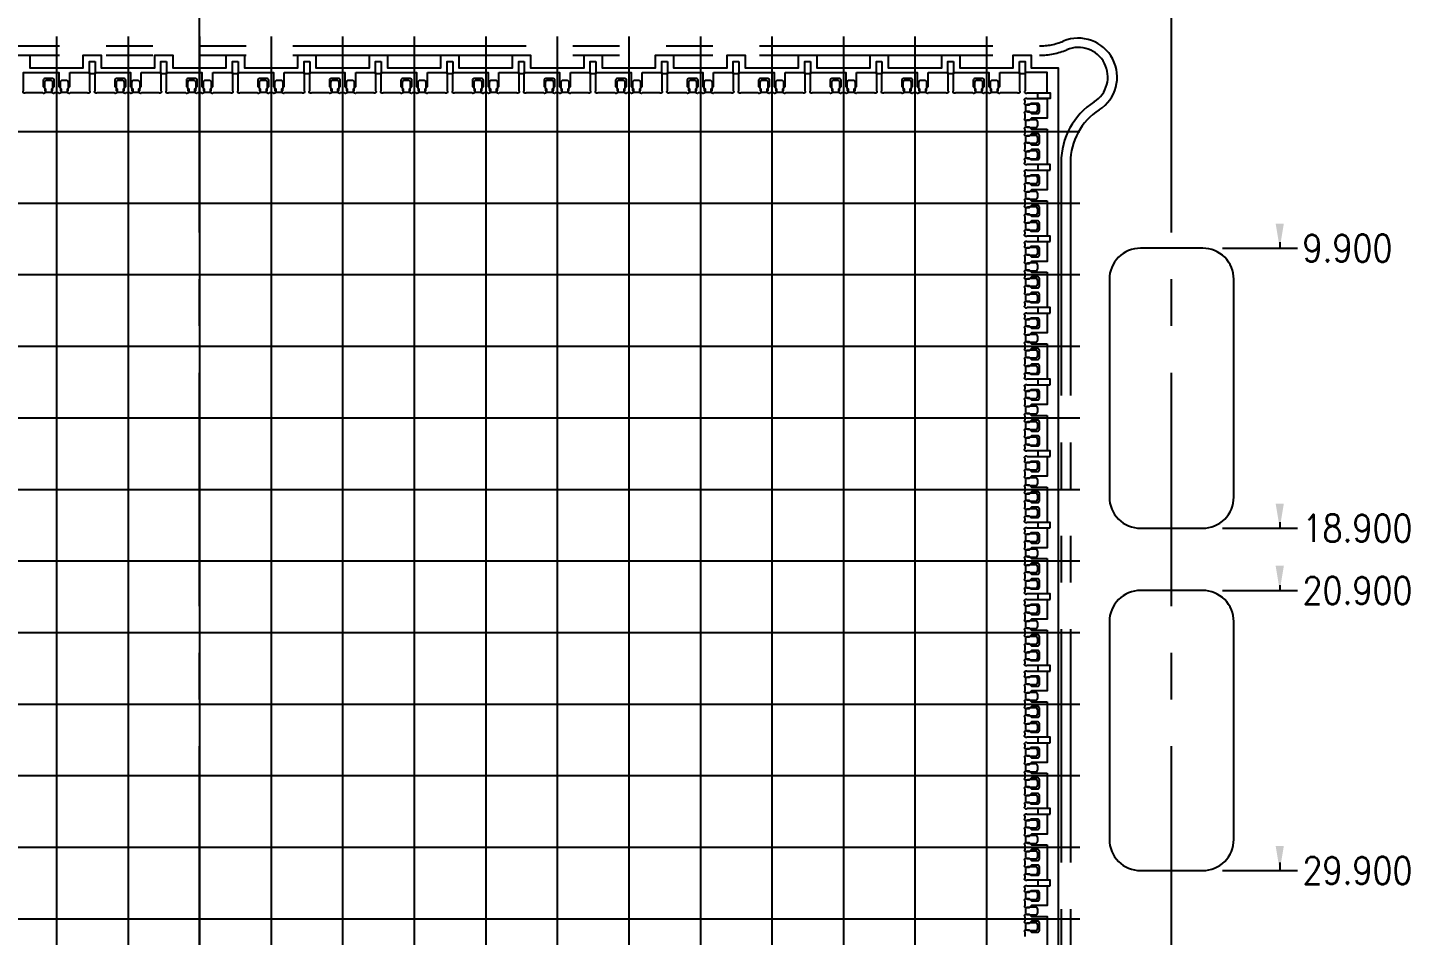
# Model space of a CAD drawing. Header units: millimetres. Extents: x 333 to 425, y 98 to 205.
# Drawn here: x 376.93 to 421.36, y 150.78 to 179.95 of the extents above; entities that cross this region are included whole.
import ezdxf

# ---------------------------------------------------------------- set-up
doc = ezdxf.new("R2010")
doc.units = ezdxf.units.MM
doc.linetypes.add('CENTER', pattern=[12, 7.5, -1.5, 1.5, -1.5])
doc.linetypes.add('PHANTOM', pattern=[15, 7.5, -1.5, 1.5, -1.5, 1.5, -1.5])
doc.layers.add('2', color=7, linetype='Continuous')
doc.layers.add('2D', color=4, linetype='Continuous')
doc.styles.get("Standard").update_dxf_attribs({"font": 'ROMANS', "bigfont": 'EXTFONT2'})

msp = doc.modelspace()

# ---------------------------------------------------------------- linework, layer by layer
at = {"layer": '2', "linetype": 'Continuous'}
for points in [[(377.937, 178.258), (377.937, 178.058), (378.012, 177.983), (378.012, 177.883, -0.671801), (377.926, 177.848), (377.797, 177.848, -0.671801), (377.712, 177.883), (377.712, 177.983), (377.787, 178.058), (377.787, 178.258, 0.414214), (377.737, 178.308), (377.487, 178.308, 0.414214), (377.437, 178.258), (377.437, 178.058), (377.512, 177.983), (377.512, 177.883, -0.671801), (377.426, 177.848), (376.872, 177.848, -1.010051), (376.802, 177.918), (376.802, 178.508), (377.937, 178.508)], [(378.287, 178.508), (378.922, 178.508), (378.922, 177.918, -1.010051), (378.851, 177.848), (378.297, 177.848, -0.671801), (378.212, 177.883), (378.212, 177.983), (378.287, 178.058), (378.287, 178.258)], [(380.237, 178.258), (380.237, 178.058), (380.312, 177.983), (380.312, 177.883, -0.671801), (380.226, 177.848), (380.097, 177.848, -0.671801), (380.012, 177.883), (380.012, 177.983), (380.087, 178.058), (380.087, 178.258, 0.414214), (380.037, 178.308), (379.787, 178.308, 0.414214), (379.737, 178.258), (379.737, 178.058), (379.812, 177.983), (379.812, 177.883, -0.671801), (379.726, 177.848), (379.172, 177.848, -1.010051), (379.102, 177.918), (379.102, 178.508), (380.237, 178.508)], [(380.587, 178.508), (381.222, 178.508), (381.222, 177.918, -1.010051), (381.151, 177.848), (380.597, 177.848, -0.671801), (380.512, 177.883), (380.512, 177.983), (380.587, 178.058), (380.587, 178.258)], [(382.537, 178.258), (382.537, 178.058), (382.612, 177.983), (382.612, 177.883, -0.671801), (382.526, 177.848), (382.397, 177.848, -0.671801), (382.312, 177.883), (382.312, 177.983), (382.387, 178.058), (382.387, 178.258, 0.414214), (382.337, 178.308), (382.087, 178.308, 0.414214), (382.037, 178.258), (382.037, 178.058), (382.112, 177.983), (382.112, 177.883, -0.671801), (382.026, 177.848), (381.472, 177.848, -1.010051), (381.402, 177.918), (381.402, 178.508), (382.537, 178.508)], [(382.887, 178.508), (383.522, 178.508), (383.522, 177.918, -1.010051), (383.451, 177.848), (382.897, 177.848, -0.671801), (382.812, 177.883), (382.812, 177.983), (382.887, 178.058), (382.887, 178.258)], [(384.837, 178.258), (384.837, 178.058), (384.912, 177.983), (384.912, 177.883, -0.671801), (384.826, 177.848), (384.697, 177.848, -0.671801), (384.612, 177.883), (384.612, 177.983), (384.687, 178.058), (384.687, 178.258, 0.414214), (384.637, 178.308), (384.387, 178.308, 0.414214), (384.337, 178.258), (384.337, 178.058), (384.412, 177.983), (384.412, 177.883, -0.671801), (384.326, 177.848), (383.772, 177.848, -1.010051), (383.702, 177.918), (383.702, 178.508), (384.837, 178.508)], [(385.187, 178.508), (385.822, 178.508), (385.822, 177.918, -1.010051), (385.751, 177.848), (385.197, 177.848, -0.671801), (385.112, 177.883), (385.112, 177.983), (385.187, 178.058), (385.187, 178.258)], [(387.137, 178.258), (387.137, 178.058), (387.212, 177.983), (387.212, 177.883, -0.671801), (387.126, 177.848), (386.997, 177.848, -0.671801), (386.912, 177.883), (386.912, 177.983), (386.987, 178.058), (386.987, 178.258, 0.414214), (386.937, 178.308), (386.687, 178.308, 0.414214), (386.637, 178.258), (386.637, 178.058), (386.712, 177.983), (386.712, 177.883, -0.671801), (386.626, 177.848), (386.072, 177.848, -1.010051), (386.002, 177.918), (386.002, 178.508), (387.137, 178.508)], [(387.487, 178.508), (388.122, 178.508), (388.122, 177.918, -1.010051), (388.051, 177.848), (387.497, 177.848, -0.671801), (387.412, 177.883), (387.412, 177.983), (387.487, 178.058), (387.487, 178.258)], [(389.437, 178.258), (389.437, 178.058), (389.512, 177.983), (389.512, 177.883, -0.671801), (389.426, 177.848), (389.297, 177.848, -0.671801), (389.212, 177.883), (389.212, 177.983), (389.287, 178.058), (389.287, 178.258, 0.414214), (389.237, 178.308), (388.987, 178.308, 0.414214), (388.937, 178.258), (388.937, 178.058), (389.012, 177.983), (389.012, 177.883, -0.671801), (388.926, 177.848), (388.372, 177.848, -1.010051), (388.302, 177.918), (388.302, 178.508), (389.437, 178.508)], [(389.787, 178.508), (390.422, 178.508), (390.422, 177.918, -1.010051), (390.351, 177.848), (389.797, 177.848, -0.671801), (389.712, 177.883), (389.712, 177.983), (389.787, 178.058), (389.787, 178.258)], [(391.737, 178.258), (391.737, 178.058), (391.812, 177.983), (391.812, 177.883, -0.671801), (391.726, 177.848), (391.597, 177.848, -0.671801), (391.512, 177.883), (391.512, 177.983), (391.587, 178.058), (391.587, 178.258, 0.414214), (391.537, 178.308), (391.287, 178.308, 0.414214), (391.237, 178.258), (391.237, 178.058), (391.312, 177.983), (391.312, 177.883, -0.671801), (391.226, 177.848), (390.672, 177.848, -1.010051), (390.602, 177.918), (390.602, 178.508), (391.737, 178.508)], [(392.087, 178.508), (392.722, 178.508), (392.722, 177.918, -1.010051), (392.651, 177.848), (392.097, 177.848, -0.671801), (392.012, 177.883), (392.012, 177.983), (392.087, 178.058), (392.087, 178.258)], [(394.037, 178.258), (394.037, 178.058), (394.112, 177.983), (394.112, 177.883, -0.671801), (394.026, 177.848), (393.897, 177.848, -0.671801), (393.812, 177.883), (393.812, 177.983), (393.887, 178.058), (393.887, 178.258, 0.414214), (393.837, 178.308), (393.587, 178.308, 0.414214), (393.537, 178.258), (393.537, 178.058), (393.612, 177.983), (393.612, 177.883, -0.671801), (393.526, 177.848), (392.972, 177.848, -1.010051), (392.902, 177.918), (392.902, 178.508), (394.037, 178.508)], [(394.387, 178.508), (395.022, 178.508), (395.022, 177.918, -1.010051), (394.951, 177.848), (394.397, 177.848, -0.671801), (394.312, 177.883), (394.312, 177.983), (394.387, 178.058), (394.387, 178.258)], [(396.337, 178.258), (396.337, 178.058), (396.412, 177.983), (396.412, 177.883, -0.671801), (396.326, 177.848), (396.197, 177.848, -0.671801), (396.112, 177.883), (396.112, 177.983), (396.187, 178.058), (396.187, 178.258, 0.414214), (396.137, 178.308), (395.887, 178.308, 0.414214), (395.837, 178.258), (395.837, 178.058), (395.912, 177.983), (395.912, 177.883, -0.671801), (395.826, 177.848), (395.272, 177.848, -1.010051), (395.202, 177.918), (395.202, 178.508), (396.337, 178.508)], [(396.687, 178.508), (397.322, 178.508), (397.322, 177.918, -1.010051), (397.251, 177.848), (396.697, 177.848, -0.671801), (396.612, 177.883), (396.612, 177.983), (396.687, 178.058), (396.687, 178.258)], [(398.637, 178.258), (398.637, 178.058), (398.712, 177.983), (398.712, 177.883, -0.671801), (398.626, 177.848), (398.497, 177.848, -0.671801), (398.412, 177.883), (398.412, 177.983), (398.487, 178.058), (398.487, 178.258, 0.414214), (398.437, 178.308), (398.187, 178.308, 0.414214), (398.137, 178.258), (398.137, 178.058), (398.212, 177.983), (398.212, 177.883, -0.671801), (398.126, 177.848), (397.572, 177.848, -1.010051), (397.502, 177.918), (397.502, 178.508), (398.637, 178.508)], [(398.987, 178.508), (399.622, 178.508), (399.622, 177.918, -1.010051), (399.551, 177.848), (398.997, 177.848, -0.671801), (398.912, 177.883), (398.912, 177.983), (398.987, 178.058), (398.987, 178.258)], [(400.937, 178.258), (400.937, 178.058), (401.012, 177.983), (401.012, 177.883, -0.671801), (400.926, 177.848), (400.797, 177.848, -0.671801), (400.712, 177.883), (400.712, 177.983), (400.787, 178.058), (400.787, 178.258, 0.414214), (400.737, 178.308), (400.487, 178.308, 0.414214), (400.437, 178.258), (400.437, 178.058), (400.512, 177.983), (400.512, 177.883, -0.671801), (400.426, 177.848), (399.872, 177.848, -1.010051), (399.802, 177.918), (399.802, 178.508), (400.937, 178.508)], [(401.287, 178.508), (401.922, 178.508), (401.922, 177.918, -1.010051), (401.851, 177.848), (401.297, 177.848, -0.671801), (401.212, 177.883), (401.212, 177.983), (401.287, 178.058), (401.287, 178.258)], [(403.237, 178.258), (403.237, 178.058), (403.312, 177.983), (403.312, 177.883, -0.671801), (403.226, 177.848), (403.097, 177.848, -0.671801), (403.012, 177.883), (403.012, 177.983), (403.087, 178.058), (403.087, 178.258, 0.414214), (403.037, 178.308), (402.787, 178.308, 0.414214), (402.737, 178.258), (402.737, 178.058), (402.812, 177.983), (402.812, 177.883, -0.671801), (402.726, 177.848), (402.172, 177.848, -1.010051), (402.102, 177.918), (402.102, 178.508), (403.237, 178.508)], [(403.587, 178.508), (404.222, 178.508), (404.222, 177.918, -1.010051), (404.151, 177.848), (403.597, 177.848, -0.671801), (403.512, 177.883), (403.512, 177.983), (403.587, 178.058), (403.587, 178.258)], [(405.537, 178.258), (405.537, 178.058), (405.612, 177.983), (405.612, 177.883, -0.671801), (405.526, 177.848), (405.397, 177.848, -0.671801), (405.312, 177.883), (405.312, 177.983), (405.387, 178.058), (405.387, 178.258, 0.414214), (405.337, 178.308), (405.087, 178.308, 0.414214), (405.037, 178.258), (405.037, 178.058), (405.112, 177.983), (405.112, 177.883, -0.671801), (405.026, 177.848), (404.472, 177.848, -1.010051), (404.402, 177.918), (404.402, 178.508), (405.537, 178.508)], [(405.887, 178.508), (406.522, 178.508), (406.522, 177.918, -1.010051), (406.451, 177.848), (405.897, 177.848, -0.671801), (405.812, 177.883), (405.812, 177.983), (405.887, 178.058), (405.887, 178.258)], [(407.837, 178.258), (407.837, 178.058), (407.912, 177.983), (407.912, 177.883, -0.671801), (407.826, 177.848), (407.697, 177.848, -0.671801), (407.612, 177.883), (407.612, 177.983), (407.687, 178.058), (407.687, 178.258, 0.414214), (407.637, 178.308), (407.387, 178.308, 0.414214), (407.337, 178.258), (407.337, 178.058), (407.412, 177.983), (407.412, 177.883, -0.671801), (407.326, 177.848), (406.772, 177.848, -1.010051), (406.702, 177.918), (406.702, 178.508), (407.837, 178.508)], [(408.187, 178.508), (408.822, 178.508), (408.822, 177.918, -1.010051), (408.751, 177.848), (408.197, 177.848, -0.671801), (408.112, 177.883), (408.112, 177.983), (408.187, 178.058), (408.187, 178.258)], [(409.002, 178.508), (409.002, 177.918, 1.010051), (409.072, 177.848), (409.712, 177.848), (409.712, 178.508)], [(409.412, 177.033), (409.212, 177.033), (409.137, 176.958), (409.037, 176.958, -0.671801), (409.002, 177.043), (409.002, 177.172, -0.671801), (409.037, 177.258), (409.137, 177.258), (409.212, 177.183), (409.412, 177.183, 0.414214), (409.462, 177.233), (409.462, 177.458, 0.414214), (409.412, 177.508), (409.187, 177.508), (409.137, 177.458), (409.037, 177.458, -0.671801), (409.002, 177.543), (409.002, 177.597, -1.010051), (409.072, 177.668), (409.712, 177.668), (409.712, 177.033)], [(409.712, 176.683), (409.712, 175.548), (409.072, 175.548, -1.010051), (409.002, 175.618), (409.002, 175.672, -0.671801), (409.037, 175.758), (409.137, 175.758), (409.187, 175.708), (409.412, 175.708, 0.414214), (409.462, 175.758), (409.462, 175.983, 0.414214), (409.412, 176.033), (409.212, 176.033), (409.137, 175.958), (409.037, 175.958, -0.671801), (409.002, 176.043), (409.002, 176.172, -0.671801), (409.037, 176.258), (409.137, 176.258), (409.212, 176.183), (409.412, 176.183, 0.414214), (409.462, 176.233), (409.462, 176.483, 0.414214), (409.412, 176.533), (409.212, 176.533), (409.137, 176.458), (409.037, 176.458, -0.671801), (409.002, 176.543), (409.002, 176.672, -0.671801), (409.037, 176.758), (409.137, 176.758), (409.212, 176.683), (409.412, 176.683)], [(409.412, 174.733), (409.212, 174.733), (409.137, 174.658), (409.037, 174.658, -0.671801), (409.002, 174.743), (409.002, 174.872, -0.671801), (409.037, 174.958), (409.137, 174.958), (409.212, 174.883), (409.412, 174.883, 0.414214), (409.462, 174.933), (409.462, 175.158, 0.414214), (409.412, 175.208), (409.187, 175.208), (409.137, 175.158), (409.037, 175.158, -0.671801), (409.002, 175.243), (409.002, 175.297, -1.010051), (409.072, 175.368), (409.712, 175.368), (409.712, 174.733)], [(409.712, 174.383), (409.712, 173.248), (409.072, 173.248, -1.010051), (409.002, 173.318), (409.002, 173.372, -0.671801), (409.037, 173.458), (409.137, 173.458), (409.187, 173.408), (409.412, 173.408, 0.414214), (409.462, 173.458), (409.462, 173.683, 0.414214), (409.412, 173.733), (409.212, 173.733), (409.137, 173.658), (409.037, 173.658, -0.671801), (409.002, 173.743), (409.002, 173.872, -0.671801), (409.037, 173.958), (409.137, 173.958), (409.212, 173.883), (409.412, 173.883, 0.414214), (409.462, 173.933), (409.462, 174.183, 0.414214), (409.412, 174.233), (409.212, 174.233), (409.137, 174.158), (409.037, 174.158, -0.671801), (409.002, 174.243), (409.002, 174.372, -0.671801), (409.037, 174.458), (409.137, 174.458), (409.212, 174.383), (409.412, 174.383)], [(409.412, 172.433), (409.212, 172.433), (409.137, 172.358), (409.037, 172.358, -0.671801), (409.002, 172.443), (409.002, 172.572, -0.671801), (409.037, 172.658), (409.137, 172.658), (409.212, 172.583), (409.412, 172.583, 0.414214), (409.462, 172.633), (409.462, 172.858, 0.414214), (409.412, 172.908), (409.187, 172.908), (409.137, 172.858), (409.037, 172.858, -0.671801), (409.002, 172.943), (409.002, 172.997, -1.010051), (409.072, 173.068), (409.712, 173.068), (409.712, 172.433)], [(414.712, 172.858), (412.712, 172.858, 0.414214), (411.712, 171.858), (411.712, 164.858, 0.414214), (412.712, 163.858), (414.712, 163.858, 0.414214), (415.712, 164.858), (415.712, 171.858, 0.414214)], [(409.712, 172.083), (409.712, 170.948), (409.072, 170.948, -1.010051), (409.002, 171.018), (409.002, 171.072, -0.671801), (409.037, 171.158), (409.137, 171.158), (409.187, 171.108), (409.412, 171.108, 0.414214), (409.462, 171.158), (409.462, 171.383, 0.414214), (409.412, 171.433), (409.212, 171.433), (409.137, 171.358), (409.037, 171.358, -0.671801), (409.002, 171.443), (409.002, 171.572, -0.671801), (409.037, 171.658), (409.137, 171.658), (409.212, 171.583), (409.412, 171.583, 0.414214), (409.462, 171.633), (409.462, 171.883, 0.414214), (409.412, 171.933), (409.212, 171.933), (409.137, 171.858), (409.037, 171.858, -0.671801), (409.002, 171.943), (409.002, 172.072, -0.671801), (409.037, 172.158), (409.137, 172.158), (409.212, 172.083), (409.412, 172.083)], [(409.412, 170.133), (409.212, 170.133), (409.137, 170.058), (409.037, 170.058, -0.671801), (409.002, 170.143), (409.002, 170.272, -0.671801), (409.037, 170.358), (409.137, 170.358), (409.212, 170.283), (409.412, 170.283, 0.414214), (409.462, 170.333), (409.462, 170.558, 0.414214), (409.412, 170.608), (409.187, 170.608), (409.137, 170.558), (409.037, 170.558, -0.671801), (409.002, 170.643), (409.002, 170.697, -1.010051), (409.072, 170.768), (409.712, 170.768), (409.712, 170.133)], [(409.712, 169.783), (409.712, 168.648), (409.072, 168.648, -1.010051), (409.002, 168.718), (409.002, 168.772, -0.671801), (409.037, 168.858), (409.137, 168.858), (409.187, 168.808), (409.412, 168.808, 0.414214), (409.462, 168.858), (409.462, 169.083, 0.414214), (409.412, 169.133), (409.212, 169.133), (409.137, 169.058), (409.037, 169.058, -0.671801), (409.002, 169.143), (409.002, 169.272, -0.671801), (409.037, 169.358), (409.137, 169.358), (409.212, 169.283), (409.412, 169.283, 0.414214), (409.462, 169.333), (409.462, 169.583, 0.414214), (409.412, 169.633), (409.212, 169.633), (409.137, 169.558), (409.037, 169.558, -0.671801), (409.002, 169.643), (409.002, 169.772, -0.671801), (409.037, 169.858), (409.137, 169.858), (409.212, 169.783), (409.412, 169.783)], [(409.412, 167.833), (409.212, 167.833), (409.137, 167.758), (409.037, 167.758, -0.671801), (409.002, 167.843), (409.002, 167.972, -0.671801), (409.037, 168.058), (409.137, 168.058), (409.212, 167.983), (409.412, 167.983, 0.414214), (409.462, 168.033), (409.462, 168.258, 0.414214), (409.412, 168.308), (409.187, 168.308), (409.137, 168.258), (409.037, 168.258, -0.671801), (409.002, 168.343), (409.002, 168.397, -1.010051), (409.072, 168.468), (409.712, 168.468), (409.712, 167.833)], [(409.712, 167.483), (409.712, 166.348), (409.072, 166.348, -1.010051), (409.002, 166.418), (409.002, 166.472, -0.671801), (409.037, 166.558), (409.137, 166.558), (409.187, 166.508), (409.412, 166.508, 0.414214), (409.462, 166.558), (409.462, 166.783, 0.414214), (409.412, 166.833), (409.212, 166.833), (409.137, 166.758), (409.037, 166.758, -0.671801), (409.002, 166.843), (409.002, 166.972, -0.671801), (409.037, 167.058), (409.137, 167.058), (409.212, 166.983), (409.412, 166.983, 0.414214), (409.462, 167.033), (409.462, 167.283, 0.414214), (409.412, 167.333), (409.212, 167.333), (409.137, 167.258), (409.037, 167.258, -0.671801), (409.002, 167.343), (409.002, 167.472, -0.671801), (409.037, 167.558), (409.137, 167.558), (409.212, 167.483), (409.412, 167.483)], [(409.412, 165.533), (409.212, 165.533), (409.137, 165.458), (409.037, 165.458, -0.671801), (409.002, 165.543), (409.002, 165.672, -0.671801), (409.037, 165.758), (409.137, 165.758), (409.212, 165.683), (409.412, 165.683, 0.414214), (409.462, 165.733), (409.462, 165.958, 0.414214), (409.412, 166.008), (409.187, 166.008), (409.137, 165.958), (409.037, 165.958, -0.671801), (409.002, 166.043), (409.002, 166.097, -1.010051), (409.072, 166.168), (409.712, 166.168), (409.712, 165.533)], [(409.712, 165.183), (409.712, 164.048), (409.072, 164.048, -1.010051), (409.002, 164.118), (409.002, 164.172, -0.671801), (409.037, 164.258), (409.137, 164.258), (409.187, 164.208), (409.412, 164.208, 0.414214), (409.462, 164.258), (409.462, 164.483, 0.414214), (409.412, 164.533), (409.212, 164.533), (409.137, 164.458), (409.037, 164.458, -0.671801), (409.002, 164.543), (409.002, 164.672, -0.671801), (409.037, 164.758), (409.137, 164.758), (409.212, 164.683), (409.412, 164.683, 0.414214), (409.462, 164.733), (409.462, 164.983, 0.414214), (409.412, 165.033), (409.212, 165.033), (409.137, 164.958), (409.037, 164.958, -0.671801), (409.002, 165.043), (409.002, 165.172, -0.671801), (409.037, 165.258), (409.137, 165.258), (409.212, 165.183), (409.412, 165.183)], [(409.412, 163.233), (409.212, 163.233), (409.137, 163.158), (409.037, 163.158, -0.671801), (409.002, 163.243), (409.002, 163.372, -0.671801), (409.037, 163.458), (409.137, 163.458), (409.212, 163.383), (409.412, 163.383, 0.414214), (409.462, 163.433), (409.462, 163.658, 0.414214), (409.412, 163.708), (409.187, 163.708), (409.137, 163.658), (409.037, 163.658, -0.671801), (409.002, 163.743), (409.002, 163.797, -1.010051), (409.072, 163.868), (409.712, 163.868), (409.712, 163.233)], [(409.712, 162.883), (409.712, 161.748), (409.072, 161.748, -1.010051), (409.002, 161.818), (409.002, 161.872, -0.671801), (409.037, 161.958), (409.137, 161.958), (409.187, 161.908), (409.412, 161.908, 0.414214), (409.462, 161.958), (409.462, 162.183, 0.414214), (409.412, 162.233), (409.212, 162.233), (409.137, 162.158), (409.037, 162.158, -0.671801), (409.002, 162.243), (409.002, 162.372, -0.671801), (409.037, 162.458), (409.137, 162.458), (409.212, 162.383), (409.412, 162.383, 0.414214), (409.462, 162.433), (409.462, 162.683, 0.414214), (409.412, 162.733), (409.212, 162.733), (409.137, 162.658), (409.037, 162.658, -0.671801), (409.002, 162.743), (409.002, 162.872, -0.671801), (409.037, 162.958), (409.137, 162.958), (409.212, 162.883), (409.412, 162.883)], [(415.712, 153.858), (415.712, 160.858, 0.414214), (414.712, 161.858), (412.712, 161.858, 0.414214), (411.712, 160.858), (411.712, 153.858, 0.414214), (412.712, 152.858), (414.712, 152.858, 0.414214)], [(409.412, 160.933), (409.212, 160.933), (409.137, 160.858), (409.037, 160.858, -0.671801), (409.002, 160.943), (409.002, 161.072, -0.671801), (409.037, 161.158), (409.137, 161.158), (409.212, 161.083), (409.412, 161.083, 0.414214), (409.462, 161.133), (409.462, 161.358, 0.414214), (409.412, 161.408), (409.187, 161.408), (409.137, 161.358), (409.037, 161.358, -0.671801), (409.002, 161.443), (409.002, 161.497, -1.010051), (409.072, 161.568), (409.712, 161.568), (409.712, 160.933)], [(409.712, 160.583), (409.712, 159.448), (409.072, 159.448, -1.010051), (409.002, 159.518), (409.002, 159.572, -0.671801), (409.037, 159.658), (409.137, 159.658), (409.187, 159.608), (409.412, 159.608, 0.414214), (409.462, 159.658), (409.462, 159.883, 0.414214), (409.412, 159.933), (409.212, 159.933), (409.137, 159.858), (409.037, 159.858, -0.671801), (409.002, 159.943), (409.002, 160.072, -0.671801), (409.037, 160.158), (409.137, 160.158), (409.212, 160.083), (409.412, 160.083, 0.414214), (409.462, 160.133), (409.462, 160.383, 0.414214), (409.412, 160.433), (409.212, 160.433), (409.137, 160.358), (409.037, 160.358, -0.671801), (409.002, 160.443), (409.002, 160.572, -0.671801), (409.037, 160.658), (409.137, 160.658), (409.212, 160.583), (409.412, 160.583)], [(409.412, 158.633), (409.212, 158.633), (409.137, 158.558), (409.037, 158.558, -0.671801), (409.002, 158.643), (409.002, 158.772, -0.671801), (409.037, 158.858), (409.137, 158.858), (409.212, 158.783), (409.412, 158.783, 0.414214), (409.462, 158.833), (409.462, 159.058, 0.414214), (409.412, 159.108), (409.187, 159.108), (409.137, 159.058), (409.037, 159.058, -0.671801), (409.002, 159.143), (409.002, 159.197, -1.010051), (409.072, 159.268), (409.712, 159.268), (409.712, 158.633)], [(409.712, 158.283), (409.712, 157.148), (409.072, 157.148, -1.010051), (409.002, 157.218), (409.002, 157.272, -0.671801), (409.037, 157.358), (409.137, 157.358), (409.187, 157.308), (409.412, 157.308, 0.414214), (409.462, 157.358), (409.462, 157.583, 0.414214), (409.412, 157.633), (409.212, 157.633), (409.137, 157.558), (409.037, 157.558, -0.671801), (409.002, 157.643), (409.002, 157.772, -0.671801), (409.037, 157.858), (409.137, 157.858), (409.212, 157.783), (409.412, 157.783, 0.414214), (409.462, 157.833), (409.462, 158.083, 0.414214), (409.412, 158.133), (409.212, 158.133), (409.137, 158.058), (409.037, 158.058, -0.671801), (409.002, 158.143), (409.002, 158.272, -0.671801), (409.037, 158.358), (409.137, 158.358), (409.212, 158.283), (409.412, 158.283)], [(409.412, 156.333), (409.212, 156.333), (409.137, 156.258), (409.037, 156.258, -0.671801), (409.002, 156.343), (409.002, 156.472, -0.671801), (409.037, 156.558), (409.137, 156.558), (409.212, 156.483), (409.412, 156.483, 0.414214), (409.462, 156.533), (409.462, 156.758, 0.414214), (409.412, 156.808), (409.187, 156.808), (409.137, 156.758), (409.037, 156.758, -0.671801), (409.002, 156.843), (409.002, 156.897, -1.010051), (409.072, 156.968), (409.712, 156.968), (409.712, 156.333)], [(409.712, 155.983), (409.712, 154.848), (409.072, 154.848, -1.010051), (409.002, 154.918), (409.002, 154.972, -0.671801), (409.037, 155.058), (409.137, 155.058), (409.187, 155.008), (409.412, 155.008, 0.414214), (409.462, 155.058), (409.462, 155.283, 0.414214), (409.412, 155.333), (409.212, 155.333), (409.137, 155.258), (409.037, 155.258, -0.671801), (409.002, 155.343), (409.002, 155.472, -0.671801), (409.037, 155.558), (409.137, 155.558), (409.212, 155.483), (409.412, 155.483, 0.414214), (409.462, 155.533), (409.462, 155.783, 0.414214), (409.412, 155.833), (409.212, 155.833), (409.137, 155.758), (409.037, 155.758, -0.671801), (409.002, 155.843), (409.002, 155.972, -0.671801), (409.037, 156.058), (409.137, 156.058), (409.212, 155.983), (409.412, 155.983)], [(409.412, 154.033), (409.212, 154.033), (409.137, 153.958), (409.037, 153.958, -0.671801), (409.002, 154.043), (409.002, 154.172, -0.671801), (409.037, 154.258), (409.137, 154.258), (409.212, 154.183), (409.412, 154.183, 0.414214), (409.462, 154.233), (409.462, 154.458, 0.414214), (409.412, 154.508), (409.187, 154.508), (409.137, 154.458), (409.037, 154.458, -0.671801), (409.002, 154.543), (409.002, 154.597, -1.010051), (409.072, 154.668), (409.712, 154.668), (409.712, 154.033)], [(409.712, 153.683), (409.712, 152.548), (409.072, 152.548, -1.010051), (409.002, 152.618), (409.002, 152.672, -0.671801), (409.037, 152.758), (409.137, 152.758), (409.187, 152.708), (409.412, 152.708, 0.414214), (409.462, 152.758), (409.462, 152.983, 0.414214), (409.412, 153.033), (409.212, 153.033), (409.137, 152.958), (409.037, 152.958, -0.671801), (409.002, 153.043), (409.002, 153.172, -0.671801), (409.037, 153.258), (409.137, 153.258), (409.212, 153.183), (409.412, 153.183, 0.414214), (409.462, 153.233), (409.462, 153.483, 0.414214), (409.412, 153.533), (409.212, 153.533), (409.137, 153.458), (409.037, 153.458, -0.671801), (409.002, 153.543), (409.002, 153.672, -0.671801), (409.037, 153.758), (409.137, 153.758), (409.212, 153.683), (409.412, 153.683)], [(409.412, 151.733), (409.212, 151.733), (409.137, 151.658), (409.037, 151.658, -0.671801), (409.002, 151.743), (409.002, 151.872, -0.671801), (409.037, 151.958), (409.137, 151.958), (409.212, 151.883), (409.412, 151.883, 0.414214), (409.462, 151.933), (409.462, 152.158, 0.414214), (409.412, 152.208), (409.187, 152.208), (409.137, 152.158), (409.037, 152.158, -0.671801), (409.002, 152.243), (409.002, 152.297, -1.010051), (409.072, 152.368), (409.712, 152.368), (409.712, 151.733)]]:
    msp.add_lwpolyline(points, format="xyb", close=True, dxfattribs=at)
msp.add_lwpolyline([(409.002, 150.743), (409.002, 150.872, -0.671801), (409.037, 150.958), (409.137, 150.958), (409.212, 150.883), (409.412, 150.883, 0.414214), (409.462, 150.933), (409.462, 151.183, 0.414214), (409.412, 151.233), (409.212, 151.233), (409.137, 151.158), (409.037, 151.158, -0.671801), (409.002, 151.243), (409.002, 151.372, -0.671801), (409.037, 151.458), (409.137, 151.458), (409.212, 151.383), (409.412, 151.383), (409.712, 151.383), (409.712, 150.248)], format="xyb", dxfattribs=at)
at = {"layer": '2D', "color": 7, "linetype": 'CENTER'}
for p, q in [((382.462, 113.358), (382.462, 184.358)), ((413.712, 113.358), (413.712, 184.358))]:
    msp.add_line(p, q, dxfattribs=at)
at = {"layer": '2D'}
for p, q in [((377.862, 179.658), (377.862, 116.058)), ((380.162, 179.658), (380.162, 116.058)), ((382.462, 179.658), (382.462, 116.058)), ((384.762, 179.658), (384.762, 116.058)), ((387.062, 179.658), (387.062, 116.058)), ((389.362, 179.658), (389.362, 116.058)), ((391.662, 179.658), (391.662, 116.058)), ((393.962, 179.658), (393.962, 116.058)), ((396.262, 179.658), (396.262, 116.058)), ((398.562, 179.658), (398.562, 116.058)), ((400.862, 179.658), (400.862, 116.058)), ((403.162, 179.658), (403.162, 116.058)), ((405.462, 179.658), (405.462, 116.058)), ((407.762, 179.658), (407.762, 116.058)), ((354.162, 176.608), (410.762, 176.608)), ((354.162, 174.308), (410.762, 174.308)), ((354.162, 172.008), (410.762, 172.008)), ((354.162, 169.708), (410.762, 169.708)), ((354.162, 167.408), (410.762, 167.408)), ((354.162, 165.108), (410.762, 165.108)), ((354.162, 162.808), (410.762, 162.808)), ((354.162, 160.508), (410.762, 160.508)), ((354.162, 158.208), (410.762, 158.208)), ((354.162, 155.908), (410.762, 155.908)), ((354.162, 153.608), (410.762, 153.608)), ((354.162, 151.308), (410.762, 151.308))]:
    msp.add_line(p, q, dxfattribs=at)
at = {"layer": '2D', "color": 7, "linetype": 'Continuous'}
for p, q in [((415.347, 172.858), (417.761, 172.858)), ((417.19, 173.057), (417.19, 172.858)), ((417.19, 164.059), (417.19, 163.858)), ((415.347, 163.858), (417.761, 163.858)), ((415.347, 161.858), (417.761, 161.858)), ((417.19, 162.03), (417.19, 161.858)), ((415.347, 152.858), (417.761, 152.858)), ((417.19, 153.12), (417.19, 152.858))]:
    msp.add_line(p, q, dxfattribs=at)
at = {"layer": '2D', "color": 3, "linetype": 'PHANTOM'}
for points in [[(354.462, 145.119, 0.255924), (353.538, 146.804, -0.547723), (353.538, 148.911, 0.255924), (354.462, 150.596), (354.462, 175.619, 0.255924), (353.538, 177.304, -0.916659), (354.692, 179.511, 0.09902), (355.462, 179.358), (409.462, 179.358, 0.09902), (410.231, 179.511, -0.916659), (411.385, 177.304, 0.255924), (410.462, 175.619), (410.462, 150.596, 0.255924), (411.385, 148.911, -0.547723), (411.385, 146.804, 0.255924), (410.462, 145.119), (410.462, 120.096, 0.255924), (411.385, 118.411, -0.916659), (410.231, 116.204, 0.09902), (409.462, 116.358), (355.462, 116.358, 0.09902), (354.692, 116.204, -0.916659), (353.538, 118.411, 0.255924), (354.462, 120.096)], [(354.762, 145.119, 0.255924), (353.7, 147.057, -0.547723), (353.7, 148.658, 0.255924), (354.762, 150.596), (354.762, 175.619, 0.255924), (353.7, 177.557, -0.916659), (354.577, 179.235, 0.09902), (355.462, 179.058), (409.462, 179.058, 0.09902), (410.346, 179.235, -0.916659), (411.223, 177.557, 0.255924), (410.162, 175.619), (410.162, 150.596, 0.255924), (411.223, 148.658, -0.547723), (411.223, 147.057, 0.255924), (410.162, 145.119), (410.162, 120.096, 0.255924), (411.223, 118.158, -0.916659), (410.346, 116.481, 0.09902), (409.462, 116.658), (355.462, 116.658, 0.09902), (354.577, 116.481, -0.916659), (353.7, 118.158, 0.255924), (354.762, 120.096)]]:
    msp.add_lwpolyline(points, format="xyb", close=True, dxfattribs=at)
at = {"layer": '2D', "linetype": 'Continuous'}
msp.add_lwpolyline([(376.712, 179.058), (377.002, 179.058), (377.002, 178.658), (378.722, 178.658), (378.722, 179.058), (379.012, 179.058), (379.302, 179.058), (379.302, 178.658), (381.022, 178.658), (381.022, 179.058), (381.312, 179.058), (381.602, 179.058), (381.602, 178.658), (383.322, 178.658), (383.322, 179.058), (383.612, 179.058), (383.902, 179.058), (383.902, 178.658), (385.622, 178.658), (385.622, 179.058), (385.912, 179.058), (386.202, 179.058), (386.202, 178.658), (387.922, 178.658), (387.922, 179.058), (388.212, 179.058), (388.502, 179.058), (388.502, 178.658), (390.222, 178.658), (390.222, 179.058), (390.512, 179.058), (390.802, 179.058), (390.802, 178.658), (392.522, 178.658), (392.522, 179.058), (392.812, 179.058), (393.102, 179.058), (393.102, 178.658), (394.822, 178.658), (394.822, 179.058), (395.112, 179.058), (395.402, 179.058), (395.402, 178.658), (397.122, 178.658), (397.122, 179.058), (397.412, 179.058), (397.702, 179.058), (397.702, 178.658), (399.422, 178.658), (399.422, 179.058), (399.712, 179.058), (400.002, 179.058), (400.002, 178.658), (401.722, 178.658), (401.722, 179.058), (402.012, 179.058), (402.302, 179.058), (402.302, 178.658), (404.022, 178.658), (404.022, 179.058), (404.312, 179.058), (404.602, 179.058), (404.602, 178.658), (406.322, 178.658), (406.322, 179.058), (406.612, 179.058), (406.902, 179.058), (406.902, 178.658), (408.622, 178.658), (408.622, 179.058), (408.912, 179.058), (409.202, 179.058), (409.202, 178.658), (410.062, 178.658), (410.062, 177.758), (410.062, 175.458), (410.062, 173.158), (410.062, 170.858), (410.062, 168.558), (410.062, 166.258), (410.062, 163.958), (410.062, 161.658), (410.062, 159.358), (410.062, 157.058), (410.062, 154.758), (410.062, 152.458), (410.062, 150.158)], dxfattribs=at)
for points in [[(379.102, 178.858), (379.102, 178.458), (379.012, 178.458), (378.922, 178.458), (378.922, 178.858), (379.012, 178.858)], [(381.402, 178.858), (381.402, 178.458), (381.312, 178.458), (381.222, 178.458), (381.222, 178.858), (381.312, 178.858)], [(383.702, 178.858), (383.702, 178.458), (383.612, 178.458), (383.522, 178.458), (383.522, 178.858), (383.612, 178.858)], [(386.002, 178.858), (386.002, 178.458), (385.912, 178.458), (385.822, 178.458), (385.822, 178.858), (385.912, 178.858)], [(388.302, 178.858), (388.302, 178.458), (388.212, 178.458), (388.122, 178.458), (388.122, 178.858), (388.212, 178.858)], [(390.602, 178.858), (390.602, 178.458), (390.512, 178.458), (390.422, 178.458), (390.422, 178.858), (390.512, 178.858)], [(392.902, 178.858), (392.902, 178.458), (392.812, 178.458), (392.722, 178.458), (392.722, 178.858), (392.812, 178.858)], [(395.202, 178.858), (395.202, 178.458), (395.112, 178.458), (395.022, 178.458), (395.022, 178.858), (395.112, 178.858)], [(397.502, 178.858), (397.502, 178.458), (397.412, 178.458), (397.322, 178.458), (397.322, 178.858), (397.412, 178.858)], [(399.802, 178.858), (399.802, 178.458), (399.712, 178.458), (399.622, 178.458), (399.622, 178.858), (399.712, 178.858)], [(402.102, 178.858), (402.102, 178.458), (402.012, 178.458), (401.922, 178.458), (401.922, 178.858), (402.012, 178.858)], [(404.402, 178.858), (404.402, 178.458), (404.312, 178.458), (404.222, 178.458), (404.222, 178.858), (404.312, 178.858)], [(406.702, 178.858), (406.702, 178.458), (406.612, 178.458), (406.522, 178.458), (406.522, 178.858), (406.612, 178.858)], [(408.822, 178.858), (408.912, 178.858), (409.002, 178.858), (409.002, 178.458), (408.912, 178.458), (408.822, 178.458)], [(409.412, 177.668), (409.412, 177.758), (409.412, 177.848), (409.812, 177.848), (409.812, 177.758), (409.812, 177.668)], [(409.812, 175.368), (409.812, 175.458), (409.812, 175.548), (409.412, 175.548), (409.412, 175.458), (409.412, 175.368)], [(409.812, 173.068), (409.812, 173.158), (409.812, 173.248), (409.412, 173.248), (409.412, 173.158), (409.412, 173.068)], [(409.812, 170.768), (409.812, 170.858), (409.812, 170.948), (409.412, 170.948), (409.412, 170.858), (409.412, 170.768)], [(409.812, 168.468), (409.812, 168.558), (409.812, 168.648), (409.412, 168.648), (409.412, 168.558), (409.412, 168.468)], [(409.812, 166.168), (409.812, 166.258), (409.812, 166.348), (409.412, 166.348), (409.412, 166.258), (409.412, 166.168)], [(409.812, 163.868), (409.812, 163.958), (409.812, 164.048), (409.412, 164.048), (409.412, 163.958), (409.412, 163.868)], [(409.812, 161.568), (409.812, 161.658), (409.812, 161.748), (409.412, 161.748), (409.412, 161.658), (409.412, 161.568)], [(409.812, 159.268), (409.812, 159.358), (409.812, 159.448), (409.412, 159.448), (409.412, 159.358), (409.412, 159.268)], [(409.812, 156.968), (409.812, 157.058), (409.812, 157.148), (409.412, 157.148), (409.412, 157.058), (409.412, 156.968)], [(409.812, 154.668), (409.812, 154.758), (409.812, 154.848), (409.412, 154.848), (409.412, 154.758), (409.412, 154.668)], [(409.812, 152.368), (409.812, 152.458), (409.812, 152.548), (409.412, 152.548), (409.412, 152.458), (409.412, 152.368)]]:
    msp.add_lwpolyline(points, close=True, dxfattribs=at)
for points in [[(377.737, 178.183), (377.737, 178.008), (377.727, 177.983), (377.727, 177.933, -0.414214), (377.652, 177.858), (377.572, 177.858, -0.414214), (377.497, 177.933), (377.497, 177.983), (377.487, 178.008), (377.487, 178.183, -0.414214), (377.562, 178.258), (377.662, 178.258, -0.414214)], [(377.987, 178.183, -0.414214), (378.062, 178.258), (378.162, 178.258, -0.414214), (378.237, 178.183), (378.237, 178.008), (378.227, 177.983), (378.227, 177.933, -0.414214), (378.152, 177.858), (378.072, 177.858, -0.414214), (377.997, 177.933), (377.997, 177.983), (377.987, 178.008)], [(380.037, 178.183), (380.037, 178.008), (380.027, 177.983), (380.027, 177.933, -0.414214), (379.952, 177.858), (379.872, 177.858, -0.414214), (379.797, 177.933), (379.797, 177.983), (379.787, 178.008), (379.787, 178.183, -0.414214), (379.862, 178.258), (379.962, 178.258, -0.414214)], [(380.287, 178.183, -0.414214), (380.362, 178.258), (380.462, 178.258, -0.414214), (380.537, 178.183), (380.537, 178.008), (380.527, 177.983), (380.527, 177.933, -0.414214), (380.452, 177.858), (380.372, 177.858, -0.414214), (380.297, 177.933), (380.297, 177.983), (380.287, 178.008)], [(382.337, 178.183), (382.337, 178.008), (382.327, 177.983), (382.327, 177.933, -0.414214), (382.252, 177.858), (382.172, 177.858, -0.414214), (382.097, 177.933), (382.097, 177.983), (382.087, 178.008), (382.087, 178.183, -0.414214), (382.162, 178.258), (382.262, 178.258, -0.414214)], [(382.587, 178.183, -0.414214), (382.662, 178.258), (382.762, 178.258, -0.414214), (382.837, 178.183), (382.837, 178.008), (382.827, 177.983), (382.827, 177.933, -0.414214), (382.752, 177.858), (382.672, 177.858, -0.414214), (382.597, 177.933), (382.597, 177.983), (382.587, 178.008)], [(384.637, 178.183), (384.637, 178.008), (384.627, 177.983), (384.627, 177.933, -0.414214), (384.552, 177.858), (384.472, 177.858, -0.414214), (384.397, 177.933), (384.397, 177.983), (384.387, 178.008), (384.387, 178.183, -0.414214), (384.462, 178.258), (384.562, 178.258, -0.414214)], [(384.887, 178.183, -0.414214), (384.962, 178.258), (385.062, 178.258, -0.414214), (385.137, 178.183), (385.137, 178.008), (385.127, 177.983), (385.127, 177.933, -0.414214), (385.052, 177.858), (384.972, 177.858, -0.414214), (384.897, 177.933), (384.897, 177.983), (384.887, 178.008)], [(386.937, 178.183), (386.937, 178.008), (386.927, 177.983), (386.927, 177.933, -0.414214), (386.852, 177.858), (386.772, 177.858, -0.414214), (386.697, 177.933), (386.697, 177.983), (386.687, 178.008), (386.687, 178.183, -0.414214), (386.762, 178.258), (386.862, 178.258, -0.414214)], [(387.187, 178.183, -0.414214), (387.262, 178.258), (387.362, 178.258, -0.414214), (387.437, 178.183), (387.437, 178.008), (387.427, 177.983), (387.427, 177.933, -0.414214), (387.352, 177.858), (387.272, 177.858, -0.414214), (387.197, 177.933), (387.197, 177.983), (387.187, 178.008)], [(389.237, 178.183), (389.237, 178.008), (389.227, 177.983), (389.227, 177.933, -0.414214), (389.152, 177.858), (389.072, 177.858, -0.414214), (388.997, 177.933), (388.997, 177.983), (388.987, 178.008), (388.987, 178.183, -0.414214), (389.062, 178.258), (389.162, 178.258, -0.414214)], [(389.487, 178.183, -0.414214), (389.562, 178.258), (389.662, 178.258, -0.414214), (389.737, 178.183), (389.737, 178.008), (389.727, 177.983), (389.727, 177.933, -0.414214), (389.652, 177.858), (389.572, 177.858, -0.414214), (389.497, 177.933), (389.497, 177.983), (389.487, 178.008)], [(391.537, 178.183), (391.537, 178.008), (391.527, 177.983), (391.527, 177.933, -0.414214), (391.452, 177.858), (391.372, 177.858, -0.414214), (391.297, 177.933), (391.297, 177.983), (391.287, 178.008), (391.287, 178.183, -0.414214), (391.362, 178.258), (391.462, 178.258, -0.414214)], [(391.787, 178.183, -0.414214), (391.862, 178.258), (391.962, 178.258, -0.414214), (392.037, 178.183), (392.037, 178.008), (392.027, 177.983), (392.027, 177.933, -0.414214), (391.952, 177.858), (391.872, 177.858, -0.414214), (391.797, 177.933), (391.797, 177.983), (391.787, 178.008)], [(393.837, 178.183), (393.837, 178.008), (393.827, 177.983), (393.827, 177.933, -0.414214), (393.752, 177.858), (393.672, 177.858, -0.414214), (393.597, 177.933), (393.597, 177.983), (393.587, 178.008), (393.587, 178.183, -0.414214), (393.662, 178.258), (393.762, 178.258, -0.414214)], [(394.087, 178.183, -0.414214), (394.162, 178.258), (394.262, 178.258, -0.414214), (394.337, 178.183), (394.337, 178.008), (394.327, 177.983), (394.327, 177.933, -0.414214), (394.252, 177.858), (394.172, 177.858, -0.414214), (394.097, 177.933), (394.097, 177.983), (394.087, 178.008)], [(396.137, 178.183), (396.137, 178.008), (396.127, 177.983), (396.127, 177.933, -0.414214), (396.052, 177.858), (395.972, 177.858, -0.414214), (395.897, 177.933), (395.897, 177.983), (395.887, 178.008), (395.887, 178.183, -0.414214), (395.962, 178.258), (396.062, 178.258, -0.414214)], [(396.387, 178.183, -0.414214), (396.462, 178.258), (396.562, 178.258, -0.414214), (396.637, 178.183), (396.637, 178.008), (396.627, 177.983), (396.627, 177.933, -0.414214), (396.552, 177.858), (396.472, 177.858, -0.414214), (396.397, 177.933), (396.397, 177.983), (396.387, 178.008)], [(398.437, 178.183), (398.437, 178.008), (398.427, 177.983), (398.427, 177.933, -0.414214), (398.352, 177.858), (398.272, 177.858, -0.414214), (398.197, 177.933), (398.197, 177.983), (398.187, 178.008), (398.187, 178.183, -0.414214), (398.262, 178.258), (398.362, 178.258, -0.414214)], [(398.687, 178.183, -0.414214), (398.762, 178.258), (398.862, 178.258, -0.414214), (398.937, 178.183), (398.937, 178.008), (398.927, 177.983), (398.927, 177.933, -0.414214), (398.852, 177.858), (398.772, 177.858, -0.414214), (398.697, 177.933), (398.697, 177.983), (398.687, 178.008)], [(400.737, 178.183), (400.737, 178.008), (400.727, 177.983), (400.727, 177.933, -0.414214), (400.652, 177.858), (400.572, 177.858, -0.414214), (400.497, 177.933), (400.497, 177.983), (400.487, 178.008), (400.487, 178.183, -0.414214), (400.562, 178.258), (400.662, 178.258, -0.414214)], [(400.987, 178.183, -0.414214), (401.062, 178.258), (401.162, 178.258, -0.414214), (401.237, 178.183), (401.237, 178.008), (401.227, 177.983), (401.227, 177.933, -0.414214), (401.152, 177.858), (401.072, 177.858, -0.414214), (400.997, 177.933), (400.997, 177.983), (400.987, 178.008)], [(403.037, 178.183), (403.037, 178.008), (403.027, 177.983), (403.027, 177.933, -0.414214), (402.952, 177.858), (402.872, 177.858, -0.414214), (402.797, 177.933), (402.797, 177.983), (402.787, 178.008), (402.787, 178.183, -0.414214), (402.862, 178.258), (402.962, 178.258, -0.414214)], [(403.287, 178.183, -0.414214), (403.362, 178.258), (403.462, 178.258, -0.414214), (403.537, 178.183), (403.537, 178.008), (403.527, 177.983), (403.527, 177.933, -0.414214), (403.452, 177.858), (403.372, 177.858, -0.414214), (403.297, 177.933), (403.297, 177.983), (403.287, 178.008)], [(405.337, 178.183), (405.337, 178.008), (405.327, 177.983), (405.327, 177.933, -0.414214), (405.252, 177.858), (405.172, 177.858, -0.414214), (405.097, 177.933), (405.097, 177.983), (405.087, 178.008), (405.087, 178.183, -0.414214), (405.162, 178.258), (405.262, 178.258, -0.414214)], [(405.587, 178.183, -0.414214), (405.662, 178.258), (405.762, 178.258, -0.414214), (405.837, 178.183), (405.837, 178.008), (405.827, 177.983), (405.827, 177.933, -0.414214), (405.752, 177.858), (405.672, 177.858, -0.414214), (405.597, 177.933), (405.597, 177.983), (405.587, 178.008)], [(407.637, 178.183), (407.637, 178.008), (407.627, 177.983), (407.627, 177.933, -0.414214), (407.552, 177.858), (407.472, 177.858, -0.414214), (407.397, 177.933), (407.397, 177.983), (407.387, 178.008), (407.387, 178.183, -0.414214), (407.462, 178.258), (407.562, 178.258, -0.414214)], [(407.887, 178.183, -0.414214), (407.962, 178.258), (408.062, 178.258, -0.414214), (408.137, 178.183), (408.137, 178.008), (408.127, 177.983), (408.127, 177.933, -0.414214), (408.052, 177.858), (407.972, 177.858, -0.414214), (407.897, 177.933), (407.897, 177.983), (407.887, 178.008)], [(409.337, 177.483), (409.162, 177.483), (409.137, 177.473), (409.087, 177.473, 0.414214), (409.012, 177.398), (409.012, 177.318, 0.414214), (409.087, 177.243), (409.137, 177.243), (409.162, 177.233), (409.337, 177.233, 0.414214), (409.412, 177.308), (409.412, 177.408, 0.414214)], [(409.337, 176.983), (409.162, 176.983), (409.137, 176.973), (409.087, 176.973, 0.414214), (409.012, 176.898), (409.012, 176.818, 0.414214), (409.087, 176.743), (409.137, 176.743), (409.162, 176.733), (409.337, 176.733, 0.414214), (409.412, 176.808), (409.412, 176.908, 0.414214)], [(409.337, 176.483), (409.162, 176.483), (409.137, 176.473), (409.087, 176.473, 0.414214), (409.012, 176.398), (409.012, 176.318, 0.414214), (409.087, 176.243), (409.137, 176.243), (409.162, 176.233), (409.337, 176.233, 0.414214), (409.412, 176.308), (409.412, 176.408, 0.414214)], [(409.337, 175.983), (409.162, 175.983), (409.137, 175.973), (409.087, 175.973, 0.414214), (409.012, 175.898), (409.012, 175.818, 0.414214), (409.087, 175.743), (409.137, 175.743), (409.162, 175.733), (409.337, 175.733, 0.414214), (409.412, 175.808), (409.412, 175.908, 0.414214)], [(409.337, 175.183), (409.162, 175.183), (409.137, 175.173), (409.087, 175.173, 0.414214), (409.012, 175.098), (409.012, 175.018, 0.414214), (409.087, 174.943), (409.137, 174.943), (409.162, 174.933), (409.337, 174.933, 0.414214), (409.412, 175.008), (409.412, 175.108, 0.414214)], [(409.337, 174.683), (409.162, 174.683), (409.137, 174.673), (409.087, 174.673, 0.414214), (409.012, 174.598), (409.012, 174.518, 0.414214), (409.087, 174.443), (409.137, 174.443), (409.162, 174.433), (409.337, 174.433, 0.414214), (409.412, 174.508), (409.412, 174.608, 0.414214)], [(409.337, 174.183), (409.162, 174.183), (409.137, 174.173), (409.087, 174.173, 0.414214), (409.012, 174.098), (409.012, 174.018, 0.414214), (409.087, 173.943), (409.137, 173.943), (409.162, 173.933), (409.337, 173.933, 0.414214), (409.412, 174.008), (409.412, 174.108, 0.414214)], [(409.337, 173.683), (409.162, 173.683), (409.137, 173.673), (409.087, 173.673, 0.414214), (409.012, 173.598), (409.012, 173.518, 0.414214), (409.087, 173.443), (409.137, 173.443), (409.162, 173.433), (409.337, 173.433, 0.414214), (409.412, 173.508), (409.412, 173.608, 0.414214)], [(409.337, 172.883), (409.162, 172.883), (409.137, 172.873), (409.087, 172.873, 0.414214), (409.012, 172.798), (409.012, 172.718, 0.414214), (409.087, 172.643), (409.137, 172.643), (409.162, 172.633), (409.337, 172.633, 0.414214), (409.412, 172.708), (409.412, 172.808, 0.414214)], [(409.337, 172.383), (409.162, 172.383), (409.137, 172.373), (409.087, 172.373, 0.414214), (409.012, 172.298), (409.012, 172.218, 0.414214), (409.087, 172.143), (409.137, 172.143), (409.162, 172.133), (409.337, 172.133, 0.414214), (409.412, 172.208), (409.412, 172.308, 0.414214)], [(409.337, 171.883), (409.162, 171.883), (409.137, 171.873), (409.087, 171.873, 0.414214), (409.012, 171.798), (409.012, 171.718, 0.414214), (409.087, 171.643), (409.137, 171.643), (409.162, 171.633), (409.337, 171.633, 0.414214), (409.412, 171.708), (409.412, 171.808, 0.414214)], [(409.337, 171.383), (409.162, 171.383), (409.137, 171.373), (409.087, 171.373, 0.414214), (409.012, 171.298), (409.012, 171.218, 0.414214), (409.087, 171.143), (409.137, 171.143), (409.162, 171.133), (409.337, 171.133, 0.414214), (409.412, 171.208), (409.412, 171.308, 0.414214)], [(409.337, 170.583), (409.162, 170.583), (409.137, 170.573), (409.087, 170.573, 0.414214), (409.012, 170.498), (409.012, 170.418, 0.414214), (409.087, 170.343), (409.137, 170.343), (409.162, 170.333), (409.337, 170.333, 0.414214), (409.412, 170.408), (409.412, 170.508, 0.414214)], [(409.337, 170.083), (409.162, 170.083), (409.137, 170.073), (409.087, 170.073, 0.414214), (409.012, 169.998), (409.012, 169.918, 0.414214), (409.087, 169.843), (409.137, 169.843), (409.162, 169.833), (409.337, 169.833, 0.414214), (409.412, 169.908), (409.412, 170.008, 0.414214)], [(409.337, 169.583), (409.162, 169.583), (409.137, 169.573), (409.087, 169.573, 0.414214), (409.012, 169.498), (409.012, 169.418, 0.414214), (409.087, 169.343), (409.137, 169.343), (409.162, 169.333), (409.337, 169.333, 0.414214), (409.412, 169.408), (409.412, 169.508, 0.414214)], [(409.337, 169.083), (409.162, 169.083), (409.137, 169.073), (409.087, 169.073, 0.414214), (409.012, 168.998), (409.012, 168.918, 0.414214), (409.087, 168.843), (409.137, 168.843), (409.162, 168.833), (409.337, 168.833, 0.414214), (409.412, 168.908), (409.412, 169.008, 0.414214)], [(409.337, 168.283), (409.162, 168.283), (409.137, 168.273), (409.087, 168.273, 0.414214), (409.012, 168.198), (409.012, 168.118, 0.414214), (409.087, 168.043), (409.137, 168.043), (409.162, 168.033), (409.337, 168.033, 0.414214), (409.412, 168.108), (409.412, 168.208, 0.414214)], [(409.337, 167.783), (409.162, 167.783), (409.137, 167.773), (409.087, 167.773, 0.414214), (409.012, 167.698), (409.012, 167.618, 0.414214), (409.087, 167.543), (409.137, 167.543), (409.162, 167.533), (409.337, 167.533, 0.414214), (409.412, 167.608), (409.412, 167.708, 0.414214)], [(409.337, 167.283), (409.162, 167.283), (409.137, 167.273), (409.087, 167.273, 0.414214), (409.012, 167.198), (409.012, 167.118, 0.414214), (409.087, 167.043), (409.137, 167.043), (409.162, 167.033), (409.337, 167.033, 0.414214), (409.412, 167.108), (409.412, 167.208, 0.414214)], [(409.337, 166.783), (409.162, 166.783), (409.137, 166.773), (409.087, 166.773, 0.414214), (409.012, 166.698), (409.012, 166.618, 0.414214), (409.087, 166.543), (409.137, 166.543), (409.162, 166.533), (409.337, 166.533, 0.414214), (409.412, 166.608), (409.412, 166.708, 0.414214)], [(409.337, 165.983), (409.162, 165.983), (409.137, 165.973), (409.087, 165.973, 0.414214), (409.012, 165.898), (409.012, 165.818, 0.414214), (409.087, 165.743), (409.137, 165.743), (409.162, 165.733), (409.337, 165.733, 0.414214), (409.412, 165.808), (409.412, 165.908, 0.414214)], [(409.337, 165.483), (409.162, 165.483), (409.137, 165.473), (409.087, 165.473, 0.414214), (409.012, 165.398), (409.012, 165.318, 0.414214), (409.087, 165.243), (409.137, 165.243), (409.162, 165.233), (409.337, 165.233, 0.414214), (409.412, 165.308), (409.412, 165.408, 0.414214)], [(409.337, 164.983), (409.162, 164.983), (409.137, 164.973), (409.087, 164.973, 0.414214), (409.012, 164.898), (409.012, 164.818, 0.414214), (409.087, 164.743), (409.137, 164.743), (409.162, 164.733), (409.337, 164.733, 0.414214), (409.412, 164.808), (409.412, 164.908, 0.414214)], [(409.337, 164.483), (409.162, 164.483), (409.137, 164.473), (409.087, 164.473, 0.414214), (409.012, 164.398), (409.012, 164.318, 0.414214), (409.087, 164.243), (409.137, 164.243), (409.162, 164.233), (409.337, 164.233, 0.414214), (409.412, 164.308), (409.412, 164.408, 0.414214)], [(409.337, 163.683), (409.162, 163.683), (409.137, 163.673), (409.087, 163.673, 0.414214), (409.012, 163.598), (409.012, 163.518, 0.414214), (409.087, 163.443), (409.137, 163.443), (409.162, 163.433), (409.337, 163.433, 0.414214), (409.412, 163.508), (409.412, 163.608, 0.414214)], [(409.337, 163.183), (409.162, 163.183), (409.137, 163.173), (409.087, 163.173, 0.414214), (409.012, 163.098), (409.012, 163.018, 0.414214), (409.087, 162.943), (409.137, 162.943), (409.162, 162.933), (409.337, 162.933, 0.414214), (409.412, 163.008), (409.412, 163.108, 0.414214)], [(409.337, 162.683), (409.162, 162.683), (409.137, 162.673), (409.087, 162.673, 0.414214), (409.012, 162.598), (409.012, 162.518, 0.414214), (409.087, 162.443), (409.137, 162.443), (409.162, 162.433), (409.337, 162.433, 0.414214), (409.412, 162.508), (409.412, 162.608, 0.414214)], [(409.337, 162.183), (409.162, 162.183), (409.137, 162.173), (409.087, 162.173, 0.414214), (409.012, 162.098), (409.012, 162.018, 0.414214), (409.087, 161.943), (409.137, 161.943), (409.162, 161.933), (409.337, 161.933, 0.414214), (409.412, 162.008), (409.412, 162.108, 0.414214)], [(409.337, 161.383), (409.162, 161.383), (409.137, 161.373), (409.087, 161.373, 0.414214), (409.012, 161.298), (409.012, 161.218, 0.414214), (409.087, 161.143), (409.137, 161.143), (409.162, 161.133), (409.337, 161.133, 0.414214), (409.412, 161.208), (409.412, 161.308, 0.414214)], [(409.337, 160.883), (409.162, 160.883), (409.137, 160.873), (409.087, 160.873, 0.414214), (409.012, 160.798), (409.012, 160.718, 0.414214), (409.087, 160.643), (409.137, 160.643), (409.162, 160.633), (409.337, 160.633, 0.414214), (409.412, 160.708), (409.412, 160.808, 0.414214)], [(409.337, 160.383), (409.162, 160.383), (409.137, 160.373), (409.087, 160.373, 0.414214), (409.012, 160.298), (409.012, 160.218, 0.414214), (409.087, 160.143), (409.137, 160.143), (409.162, 160.133), (409.337, 160.133, 0.414214), (409.412, 160.208), (409.412, 160.308, 0.414214)], [(409.337, 159.883), (409.162, 159.883), (409.137, 159.873), (409.087, 159.873, 0.414214), (409.012, 159.798), (409.012, 159.718, 0.414214), (409.087, 159.643), (409.137, 159.643), (409.162, 159.633), (409.337, 159.633, 0.414214), (409.412, 159.708), (409.412, 159.808, 0.414214)], [(409.337, 159.083), (409.162, 159.083), (409.137, 159.073), (409.087, 159.073, 0.414214), (409.012, 158.998), (409.012, 158.918, 0.414214), (409.087, 158.843), (409.137, 158.843), (409.162, 158.833), (409.337, 158.833, 0.414214), (409.412, 158.908), (409.412, 159.008, 0.414214)], [(409.337, 158.583), (409.162, 158.583), (409.137, 158.573), (409.087, 158.573, 0.414214), (409.012, 158.498), (409.012, 158.418, 0.414214), (409.087, 158.343), (409.137, 158.343), (409.162, 158.333), (409.337, 158.333, 0.414214), (409.412, 158.408), (409.412, 158.508, 0.414214)], [(409.337, 158.083), (409.162, 158.083), (409.137, 158.073), (409.087, 158.073, 0.414214), (409.012, 157.998), (409.012, 157.918, 0.414214), (409.087, 157.843), (409.137, 157.843), (409.162, 157.833), (409.337, 157.833, 0.414214), (409.412, 157.908), (409.412, 158.008, 0.414214)], [(409.337, 157.583), (409.162, 157.583), (409.137, 157.573), (409.087, 157.573, 0.414214), (409.012, 157.498), (409.012, 157.418, 0.414214), (409.087, 157.343), (409.137, 157.343), (409.162, 157.333), (409.337, 157.333, 0.414214), (409.412, 157.408), (409.412, 157.508, 0.414214)], [(409.337, 156.783), (409.162, 156.783), (409.137, 156.773), (409.087, 156.773, 0.414214), (409.012, 156.698), (409.012, 156.618, 0.414214), (409.087, 156.543), (409.137, 156.543), (409.162, 156.533), (409.337, 156.533, 0.414214), (409.412, 156.608), (409.412, 156.708, 0.414214)], [(409.337, 156.283), (409.162, 156.283), (409.137, 156.273), (409.087, 156.273, 0.414214), (409.012, 156.198), (409.012, 156.118, 0.414214), (409.087, 156.043), (409.137, 156.043), (409.162, 156.033), (409.337, 156.033, 0.414214), (409.412, 156.108), (409.412, 156.208, 0.414214)], [(409.337, 155.783), (409.162, 155.783), (409.137, 155.773), (409.087, 155.773, 0.414214), (409.012, 155.698), (409.012, 155.618, 0.414214), (409.087, 155.543), (409.137, 155.543), (409.162, 155.533), (409.337, 155.533, 0.414214), (409.412, 155.608), (409.412, 155.708, 0.414214)], [(409.337, 155.283), (409.162, 155.283), (409.137, 155.273), (409.087, 155.273, 0.414214), (409.012, 155.198), (409.012, 155.118, 0.414214), (409.087, 155.043), (409.137, 155.043), (409.162, 155.033), (409.337, 155.033, 0.414214), (409.412, 155.108), (409.412, 155.208, 0.414214)], [(409.337, 154.483), (409.162, 154.483), (409.137, 154.473), (409.087, 154.473, 0.414214), (409.012, 154.398), (409.012, 154.318, 0.414214), (409.087, 154.243), (409.137, 154.243), (409.162, 154.233), (409.337, 154.233, 0.414214), (409.412, 154.308), (409.412, 154.408, 0.414214)], [(409.337, 153.983), (409.162, 153.983), (409.137, 153.973), (409.087, 153.973, 0.414214), (409.012, 153.898), (409.012, 153.818, 0.414214), (409.087, 153.743), (409.137, 153.743), (409.162, 153.733), (409.337, 153.733, 0.414214), (409.412, 153.808), (409.412, 153.908, 0.414214)], [(409.337, 153.483), (409.162, 153.483), (409.137, 153.473), (409.087, 153.473, 0.414214), (409.012, 153.398), (409.012, 153.318, 0.414214), (409.087, 153.243), (409.137, 153.243), (409.162, 153.233), (409.337, 153.233, 0.414214), (409.412, 153.308), (409.412, 153.408, 0.414214)], [(409.337, 152.983), (409.162, 152.983), (409.137, 152.973), (409.087, 152.973, 0.414214), (409.012, 152.898), (409.012, 152.818, 0.414214), (409.087, 152.743), (409.137, 152.743), (409.162, 152.733), (409.337, 152.733, 0.414214), (409.412, 152.808), (409.412, 152.908, 0.414214)], [(409.337, 152.183), (409.162, 152.183), (409.137, 152.173), (409.087, 152.173, 0.414214), (409.012, 152.098), (409.012, 152.018, 0.414214), (409.087, 151.943), (409.137, 151.943), (409.162, 151.933), (409.337, 151.933, 0.414214), (409.412, 152.008), (409.412, 152.108, 0.414214)], [(409.337, 151.683), (409.162, 151.683), (409.137, 151.673), (409.087, 151.673, 0.414214), (409.012, 151.598), (409.012, 151.518, 0.414214), (409.087, 151.443), (409.137, 151.443), (409.162, 151.433), (409.337, 151.433, 0.414214), (409.412, 151.508), (409.412, 151.608, 0.414214)], [(409.337, 151.183), (409.162, 151.183), (409.137, 151.173), (409.087, 151.173, 0.414214), (409.012, 151.098), (409.012, 151.018, 0.414214), (409.087, 150.943), (409.137, 150.943), (409.162, 150.933), (409.337, 150.933, 0.414214), (409.412, 151.008), (409.412, 151.108, 0.414214)]]:
    msp.add_lwpolyline(points, format="xyb", close=True, dxfattribs=at)
at = {"layer": '2D', "color": 7}
for points in [[(417.058, 173.651), (417.322, 173.651), (417.19, 172.858)], [(417.058, 164.651), (417.322, 164.651), (417.19, 163.858)], [(417.058, 162.651), (417.322, 162.651), (417.19, 161.858)], [(417.058, 153.651), (417.322, 153.651), (417.19, 152.858)]]:
    msp.add_solid(points, dxfattribs=at)

# ---------------------------------------------------------------- texts
at = {"layer": '2D', "color": 7, "char_height": 0.875, "attachment_point": 4}
for s, insert in [('\\W0.857143;9.900', (417.918, 172.858)), ('\\W0.857143;18.900', (417.918, 163.858)), ('\\W0.857143;20.900', (417.918, 161.858)), ('\\W0.857143;29.900', (417.918, 152.858))]:
    msp.add_mtext(s, dxfattribs=dict(at, insert=insert))

doc.saveas('drawing.dxf')
